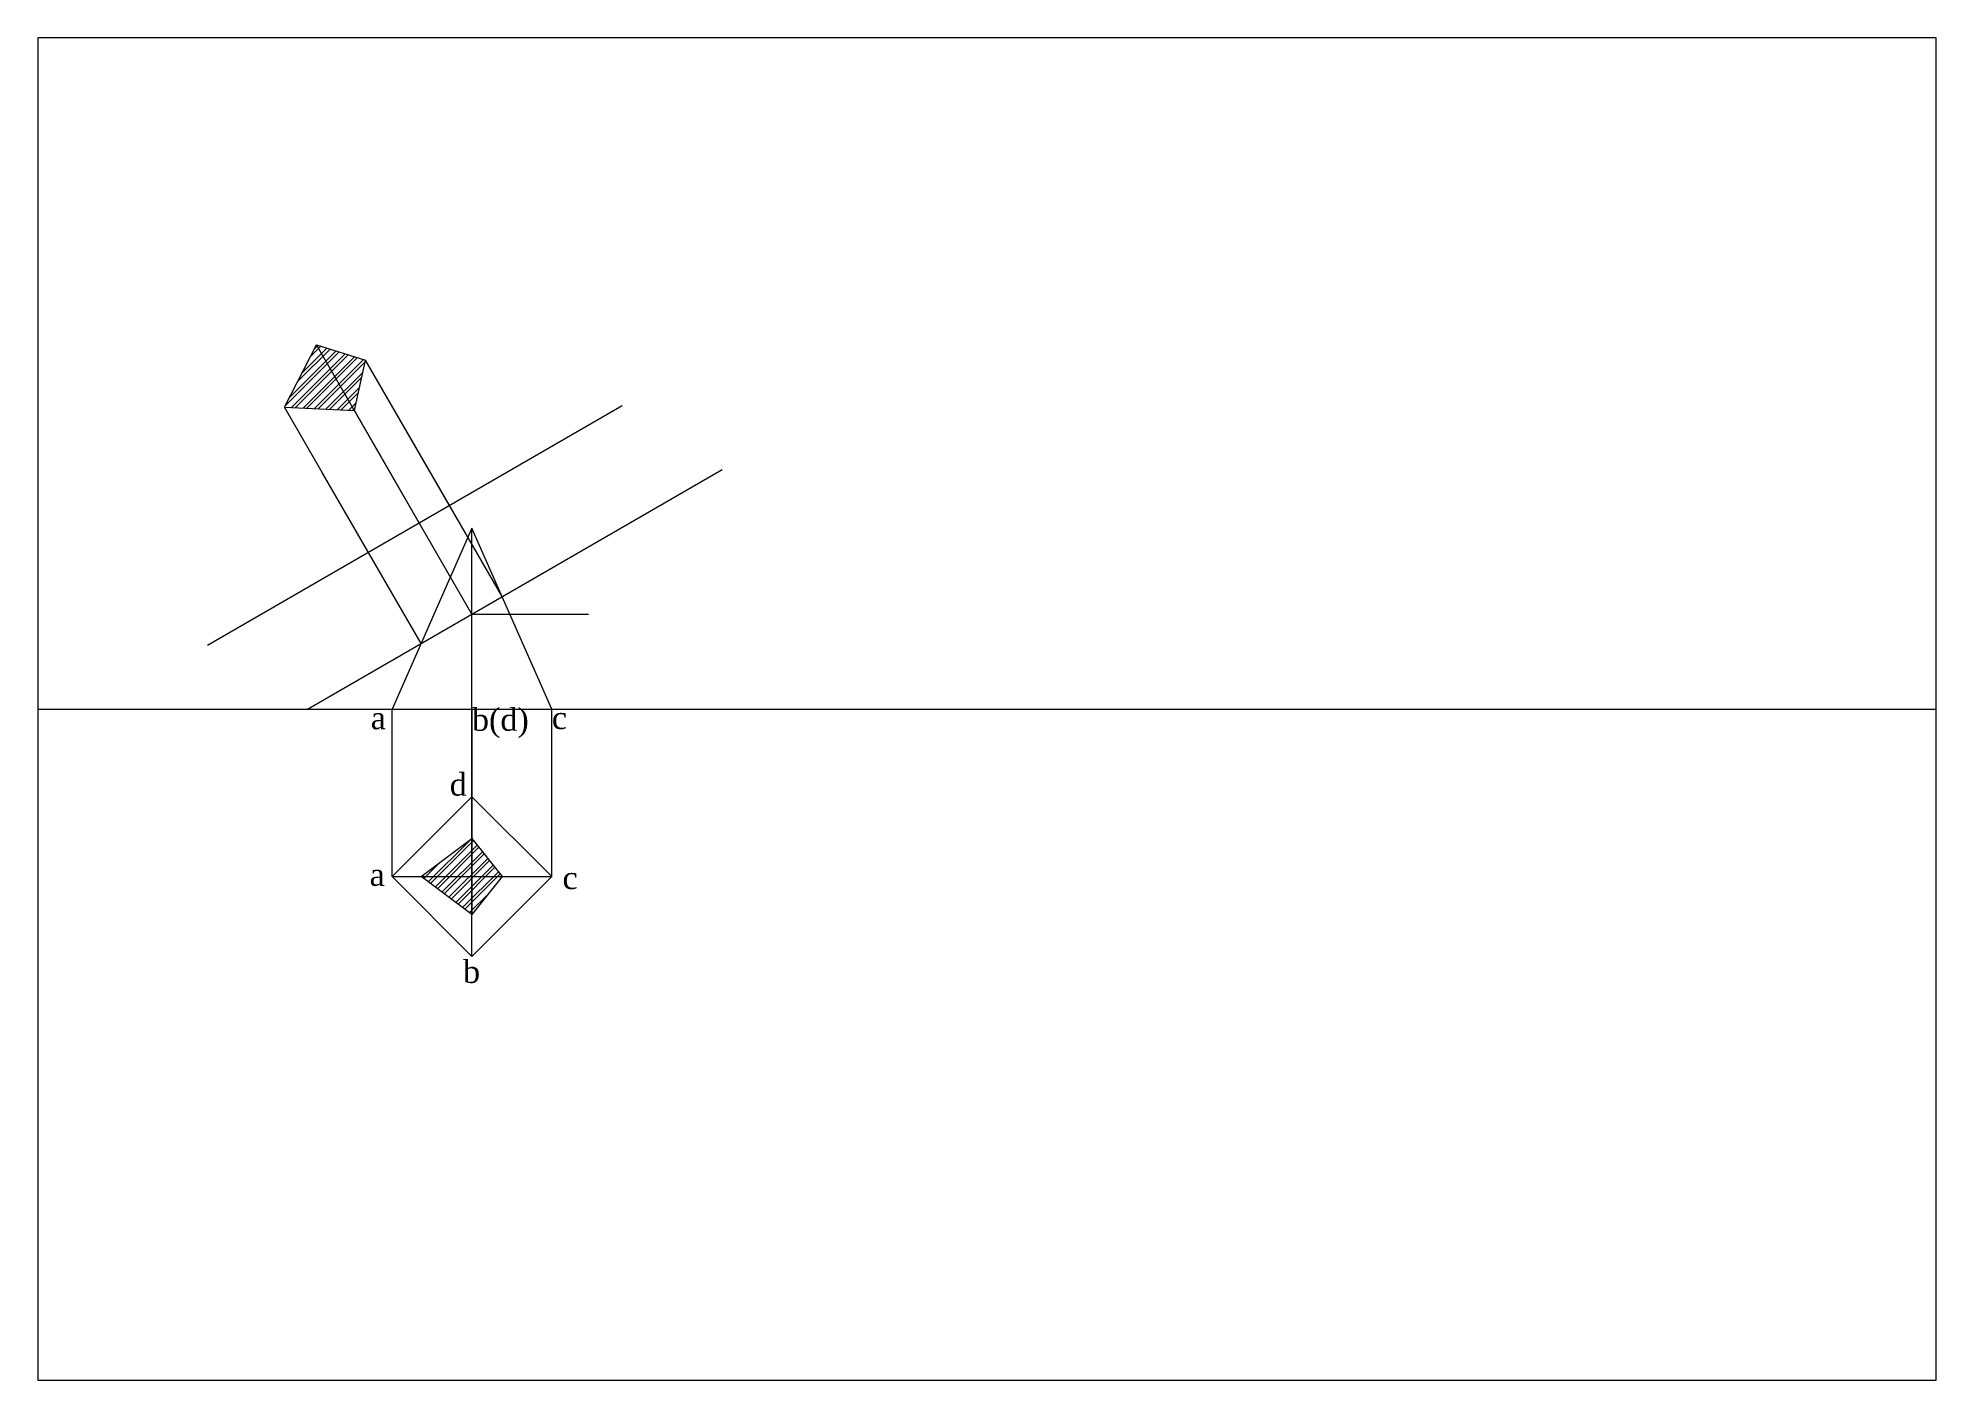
# Model space of a CAD drawing. Header units: millimetres. Extents: x 0 to 420, y 0 to 297.
import ezdxf

# ---------------------------------------------------------------- set-up
doc = ezdxf.new("R2010")
doc.units = ezdxf.units.MM
doc.header["$MEASUREMENT"] = 0
doc.styles.get("Standard").update_dxf_attribs({"font": 'times.ttf', "height": 5})

msp = doc.modelspace()

# ---------------------------------------------------------------- hatches: boundary and pattern name
at = {"lineweight": 15, "true_color": 0xed1f24}
h = msp.add_hatch(dxfattribs=at)
h.set_pattern_fill('ANSI32', color=240, scale=5)
h.paths.add_polyline_path([(61.62, 229.09), (54.55, 215.31), (70.02, 214.55)])
h.paths.add_polyline_path([(72.51, 225.68), (61.62, 229.09), (70.02, 214.55)])
h.paths.add_polyline_path([(96.03, 119.81), (84.76, 111.42), (96.03, 111.42)])
h.paths.add_polyline_path([(96.03, 111.42), (84.76, 111.42), (96.03, 103.02)])
h.paths.add_polyline_path([(102.72, 111.42), (96.03, 111.42), (96.03, 103.02)])
h.paths.add_polyline_path([(96.03, 119.81), (96.03, 111.42), (102.72, 111.42)])

# ---------------------------------------------------------------- linework, layer by layer
at = {"color": 240, "lineweight": 15, "true_color": 0xed1f24}
for p, q in [((54.55, 215.31), (61.62, 229.09)), ((61.62, 229.09), (72.51, 225.68)), ((84.36, 189.71), (61.62, 229.09)), ((70.02, 214.55), (72.51, 225.68)), ((91.05, 193.57), (72.51, 225.68)), ((73.09, 183.2), (54.55, 215.31)), ((54.55, 215.31), (70.02, 214.55)), ((84.36, 189.71), (70.02, 214.55)), ((96.03, 148.5), (96.03, 119.81)), ((96.03, 148.5), (96.03, 103.02))]:
    msp.add_line(p, q, dxfattribs=at)
at = {"lineweight": 15}
for p, q in [((37.52, 162.66), (129.26, 215.63)), ((102.72, 173.36), (80.88, 211.19)), ((96.03, 169.5), (74.19, 207.33)), ((59.66, 148.5), (151.4, 201.47)), ((84.76, 162.99), (62.92, 200.82)), ((96.03, 188.5), (78.35, 148.5)), ((96.03, 148.5), (96.03, 188.5)), ((113.71, 148.5), (96.03, 188.5)), ((96.03, 148.5), (96.03, 169.5)), ((96.03, 169.5), (121.84, 169.5)), ((0, 148.5), (420, 148.5)), ((78.35, 111.42), (78.35, 148.5)), ((96.03, 93.74), (96.03, 148.5)), ((113.71, 111.42), (113.71, 148.5)), ((84.76, 111.42), (96.03, 119.81)), ((96.03, 119.81), (102.72, 111.42)), ((78.35, 111.42), (113.71, 111.42)), ((96.03, 103.02), (84.76, 111.42)), ((102.72, 111.42), (96.03, 103.02))]:
    msp.add_line(p, q, dxfattribs=at)
for points in [[(0, 0), (420, 0), (420, 297), (0, 297)], [(96.03, 93.74), (113.71, 111.42), (96.03, 129.09), (78.35, 111.42)]]:
    msp.add_lwpolyline(points, close=True, dxfattribs=at)

# ---------------------------------------------------------------- texts
at = {"color": 240, "lineweight": 15, "true_color": 0xed1f24, "char_height": 5, "attachment_point": 1}
for s, width, insert in [('a', 11.8142, (73.64, 149.03)), ('b(d)', 18.2136, (96.03, 148.67)), ('c', 15.2601, (113.71, 149.06)), ('d', 17.2291, (91.11, 134.32)), ('a', 11.8142, (73.39, 114.36)), ('c', 15.2601, (116.07, 113.65)), ('b', 23.8746, (94.07, 92.88))]:
    msp.add_mtext_dynamic_manual_height_columns(s, width=width, gutter_width=25, heights=[0], dxfattribs=dict(at, insert=insert))

doc.saveas('drawing.dxf')
